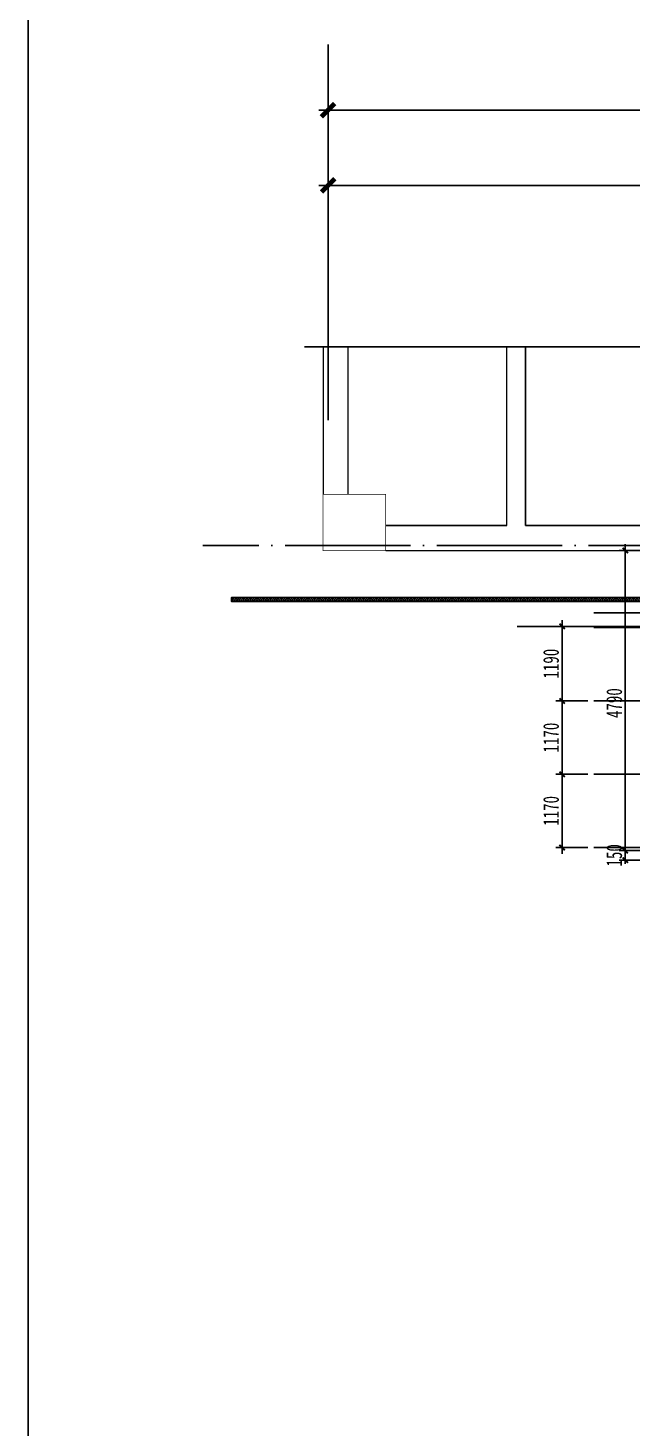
# Model space of a CAD drawing. Header units: millimetres. Extents: x 1519249 to 1604651, y -416196 to -347833.
# Drawn here: x 1519249 to 1528901, y -381747 to -359399 of the extents above; entities that cross this region are included whole.
import ezdxf

# ---------------------------------------------------------------- set-up
doc = ezdxf.new("R2010")
doc.units = ezdxf.units.MM
doc.header["$LTSCALE"] = 1000
doc.header["$MEASUREMENT"] = 0
doc.linetypes.add('DOTE', pattern=[2.42, 2, -0.2, 0.02, -0.2])
doc.layers.get('Defpoints').update_dxf_attribs({"color": 190})
for name, color, linetype in [('S-beam_con', 4, 'Continuous'), ('S-COLU', 50, 'Continuous'), ('S-details', 7, 'Continuous'), ('S-dim', 3, 'Continuous'), ('S-grid', 14, 'DOTE')]:
    doc.layers.add(name, color=color, linetype=linetype)
doc.styles.add('TSSD_Dimension', font='tssdeng.shx', dxfattribs={"width": 0.7, "bigfont": 'hztxt.shx'})
doc.styles.add('黑体', font='simhei.ttf', dxfattribs={"width": 0.7})
doc.dimstyles.new('HXWJ_1_150', dxfattribs={"dimtxt": 450, "dimasz": 150, "dimexe": 150, "dimexo": 375, "dimgap": 150, "dimtad": 1, "dimdec": 0, "dimdsep": 46, "dimtxsty": 'TSSD_Dimension', "dimblk": 'ARCHTICK', "dimcen": 0, "dimdle": 150, "dimclrt": 7, "dimaunit": 1, "dimadec": 4, "dimazin": 2, "dimtfac": 1, "dimtdec": 0, "dimtix": 1, "dimtmove": 2, "dimatfit": 3, "dimfxl": 0, "dimtolj": 1, "dimtzin": 0, "dimarcsym": 0})
doc.dimstyles.new('副本 BZ-60', dxfattribs={"dimscale": 100, "dimtxt": 2.5, "dimasz": 0.6, "dimexe": 1, "dimexo": 1, "dimgap": 0.5, "dimtad": 1, "dimdec": 0, "dimdsep": 46, "dimtxsty": '黑体', "dimblk": 'ARCHTICK', "dimcen": 3, "dimdle": 1, "dimclrd": 1, "dimclre": 1, "dimclrt": 2, "dimadec": 1, "dimazin": 0, "dimtfac": 1, "dimtdec": 0, "dimtix": 1, "dimtmove": 2, "dimatfit": 3, "dimldrblk": 'DOTSMALL', "dimfxl": 0, "dimtolj": 1, "dimtzin": 0, "dimarcsym": 0})

# ---------------------------------------------------------------- blocks, each defined once
blk = doc.blocks.new('_ArchTick')
at = {"color": 0, "linetype": 'ByBlock', "const_width": 0.5}
blk.add_lwpolyline([(-0.71, -0.71), (0.71, 0.71)], dxfattribs=at)
blk = doc.blocks.new('*D8')
at = {"layer": 'Defpoints', "color": 0, "transparency": 16777216}
for p in [(1524037, -360711), (1524037, -365661), (1563637, -365661)]:
    blk.add_point(p, dxfattribs=at)
at = {"layer": 'S-dim', "color": 0, "lineweight": -2, "transparency": 16777216}
for p, q in [((1524037, -365286), (1524037, -360561)), ((1563637, -365286), (1563637, -360561)), ((1563787, -360711), (1523887, -360711))]:
    blk.add_line(p, q, dxfattribs=at)
at = {"layer": 'S-dim', "color": 0, "lineweight": -2, "transparency": 16777216, "xscale": 150, "yscale": 150, "zscale": 150, "rotation": 180}
blk.add_blockref('_ArchTick', (1524037, -360711), dxfattribs=at)
at = {"layer": 'S-dim', "color": 0, "lineweight": -2, "transparency": 16777216, "xscale": 150, "yscale": 150, "zscale": 150}
blk.add_blockref('_ArchTick', (1563637, -360711), dxfattribs=at)
at = {"layer": 'S-dim', "color": 7, "transparency": 16777216, "insert": (1543837, -360336), "char_height": 450, "attachment_point": 5, "style": 'TSSD_Dimension'}
blk.add_mtext('\\A1;39600', dxfattribs=at)
blk = doc.blocks.new('*D11')
at = {"layer": 'Defpoints', "color": 0, "transparency": 16777216}
for p in [(1524037, -361911), (1524037, -365661), (1542037, -365661)]:
    blk.add_point(p, dxfattribs=at)
at = {"layer": 'S-dim', "color": 0, "lineweight": -2, "transparency": 16777216}
for p, q in [((1524037, -365286), (1524037, -361761)), ((1542037, -365286), (1542037, -361761)), ((1542187, -361911), (1523887, -361911))]:
    blk.add_line(p, q, dxfattribs=at)
at = {"layer": 'S-dim', "color": 0, "lineweight": -2, "transparency": 16777216, "xscale": 150, "yscale": 150, "zscale": 150, "rotation": 180}
blk.add_blockref('_ArchTick', (1524037, -361911), dxfattribs=at)
at = {"layer": 'S-dim', "color": 0, "lineweight": -2, "transparency": 16777216, "xscale": 150, "yscale": 150, "zscale": 150}
blk.add_blockref('_ArchTick', (1542037, -361911), dxfattribs=at)
at = {"layer": 'S-dim', "color": 7, "transparency": 16777216, "insert": (1533037, -361536), "char_height": 450, "attachment_point": 5, "style": 'TSSD_Dimension'}
blk.add_mtext('\\A1;18000', dxfattribs=at)
blk = doc.blocks.new('*D26')
at = {"color": 1, "lineweight": -2, "transparency": 16777216}
for p, q in [((1528179, -371311), (1527671, -371311)), ((1527771, -372581), (1527771, -371211)), ((1528179, -372481), (1527671, -372481))]:
    blk.add_line(p, q, dxfattribs=at)
at = {"layer": 'Defpoints', "color": 0, "transparency": 16777216}
for p in [(1527771, -371311), (1528279, -371311), (1528279, -372481)]:
    blk.add_point(p, dxfattribs=at)
at = {"color": 1, "lineweight": -2, "transparency": 16777216, "xscale": 60, "yscale": 60, "zscale": 60}
for p, rotation in [((1527771, -371311), 90), ((1527771, -372481), 270)]:
    blk.add_blockref('_ArchTick', p, dxfattribs=dict(at, rotation=rotation))
at = {"color": 2, "transparency": 16777216, "insert": (1527595, -371896), "char_height": 250, "attachment_point": 5, "rotation": 90, "style": '黑体'}
blk.add_mtext('\\A1;1170', dxfattribs=at)
blk = doc.blocks.new('_DotSmall')
at = {"color": 0, "linetype": 'ByBlock', "const_width": 0.5}
blk.add_lwpolyline([(-0.0625, 0, 1), (0.0625, 0, 1)], format="xyb", close=True, dxfattribs=at)
blk = doc.blocks.new('*D27')
at = {"color": 1, "lineweight": -2, "transparency": 16777216}
for p, q in [((1527771, -371411), (1527771, -370041)), ((1528179, -370141), (1527671, -370141)), ((1528179, -371311), (1527671, -371311))]:
    blk.add_line(p, q, dxfattribs=at)
at = {"layer": 'Defpoints', "color": 0, "transparency": 16777216}
for p in [(1527771, -370141), (1528279, -370141), (1528279, -371311)]:
    blk.add_point(p, dxfattribs=at)
at = {"color": 1, "lineweight": -2, "transparency": 16777216, "xscale": 60, "yscale": 60, "zscale": 60}
for p, rotation in [((1527771, -370141), 90), ((1527771, -371311), 270)]:
    blk.add_blockref('_ArchTick', p, dxfattribs=dict(at, rotation=rotation))
at = {"color": 2, "transparency": 16777216, "insert": (1527595, -370726), "char_height": 250, "attachment_point": 5, "rotation": 90, "style": '黑体'}
blk.add_mtext('\\A1;1170', dxfattribs=at)
blk = doc.blocks.new('*D28')
at = {"color": 1, "lineweight": -2, "transparency": 16777216}
for p, q in [((1528179, -368951), (1527671, -368951)), ((1527771, -370241), (1527771, -368851)), ((1528179, -370141), (1527671, -370141))]:
    blk.add_line(p, q, dxfattribs=at)
at = {"layer": 'Defpoints', "color": 0, "transparency": 16777216}
for p in [(1527771, -368951), (1528279, -368951), (1528279, -370141)]:
    blk.add_point(p, dxfattribs=at)
at = {"color": 1, "lineweight": -2, "transparency": 16777216, "xscale": 60, "yscale": 60, "zscale": 60}
for p, rotation in [((1527771, -368951), 90), ((1527771, -370141), 270)]:
    blk.add_blockref('_ArchTick', p, dxfattribs=dict(at, rotation=rotation))
at = {"color": 2, "transparency": 16777216, "insert": (1527595, -369546), "char_height": 250, "attachment_point": 5, "rotation": 90, "style": '黑体'}
blk.add_mtext('\\A1;1190', dxfattribs=at)
blk = doc.blocks.new('*D29')
at = {"color": 1, "lineweight": -2, "transparency": 16777216}
for p, q in [((1529161, -367741), (1528679, -367741)), ((1528779, -367641), (1528779, -372631)), ((1529161, -372531), (1528679, -372531))]:
    blk.add_line(p, q, dxfattribs=at)
at = {"layer": 'Defpoints', "color": 0, "transparency": 16777216}
for p in [(1529261, -367741), (1528779, -372531), (1529261, -372531)]:
    blk.add_point(p, dxfattribs=at)
at = {"color": 1, "lineweight": -2, "transparency": 16777216, "xscale": 60, "yscale": 60, "zscale": 60}
for p, rotation in [((1528779, -367741), 90), ((1528779, -372531), 270)]:
    blk.add_blockref('_ArchTick', p, dxfattribs=dict(at, rotation=rotation))
at = {"color": 2, "transparency": 16777216, "insert": (1528603, -370176), "char_height": 250, "attachment_point": 5, "rotation": 90, "style": '黑体'}
blk.add_mtext('\\A1;4790', dxfattribs=at)
blk = doc.blocks.new('*D30')
at = {"color": 1, "lineweight": -2, "transparency": 16777216}
for p, q in [((1528779, -372531), (1528779, -372471)), ((1529311, -372531), (1528679, -372531)), ((1529311, -372681), (1528679, -372681)), ((1528779, -372531), (1528779, -372681)), ((1528779, -372681), (1528779, -372741))]:
    blk.add_line(p, q, dxfattribs=at)
at = {"layer": 'Defpoints', "color": 0, "transparency": 16777216}
for p in [(1528779, -372681), (1529411, -372531), (1529411, -372681)]:
    blk.add_point(p, dxfattribs=at)
at = {"color": 1, "lineweight": -2, "transparency": 16777216, "xscale": 60, "yscale": 60, "zscale": 60}
for p, rotation in [((1528779, -372531), 270), ((1528779, -372681), 90)]:
    blk.add_blockref('_ArchTick', p, dxfattribs=dict(at, rotation=rotation))
at = {"color": 2, "transparency": 16777216, "insert": (1528603, -372606), "char_height": 250, "attachment_point": 5, "rotation": 90, "style": '黑体'}
blk.add_mtext('\\A1;150', dxfattribs=at)

msp = doc.modelspace()

# ---------------------------------------------------------------- hatches: boundary and pattern name
h = msp.add_hatch()
h.set_pattern_fill('ANSI37', color=254, scale=200, angle=90)
h.set_pattern_definition([(135, (1246530.03, -1854371.258), (-17.67766953, -17.67766953), []), (225, (1246530.03, -1854371.258), (17.67766953, -17.67766953), [])])
h.paths.add_polyline_path([(1563037.5, -368551.4), (1563037.5, -368491.4), (1522493.8, -368491.4), (1522493.8, -368551.4)])

# ---------------------------------------------------------------- linework, layer by layer
msp.add_line((1529310.7, -368951.4), (1527051.3, -368951.4))
at = {"color": 6}
for p, q in [((1528278.8, -368736.4), (1560036.8, -368736.4)), ((1528278.8, -368966.4), (1560036.8, -368966.4)), ((1528278.8, -370141.4), (1560036.8, -370141.4)), ((1528278.8, -371311.4), (1560036.8, -371311.4)), ((1528278.8, -372481.4), (1560036.8, -372481.4))]:
    msp.add_line(p, q, dxfattribs=at)
msp.add_lwpolyline([(1519249.4, -347832.5), (1604651, -347832.5), (1604651, -416195.9), (1519249.4, -416195.9)], close=True)
at = {"color": 3}
msp.add_lwpolyline([(1563037.5, -368551.4), (1563037.5, -368491.4), (1522493.8, -368491.4), (1522493.8, -368551.4)], close=True, dxfattribs=at)
at = {"layer": 'S-beam_con', "lineweight": 18}
for p, q in [((1523956.8, -364488.6), (1523956.8, -366841.4)), ((1524356.8, -366841.4), (1524356.8, -364488.6)), ((1526886.3, -367341.4), (1526886.3, -364488.6)), ((1524956.8, -367741.4), (1531086.8, -367741.4))]:
    msp.add_line(p, q, dxfattribs=at)
at = {"layer": 'S-beam_con'}
for p, q in [((1527186.3, -367341.4), (1527186.3, -364488.6)), ((1524956.8, -367341.4), (1526886.3, -367341.4)), ((1527186.3, -367341.4), (1531086.8, -367341.4))]:
    msp.add_line(p, q, dxfattribs=at)
at = {"layer": 'S-COLU', "lineweight": 35, "const_width": 10}
msp.add_lwpolyline([(1523956.8, -366841.4), (1523956.8, -367741.4), (1524956.8, -367741.4), (1524956.8, -366841.4)], close=True, dxfattribs=at)
at = {"layer": 'S-details'}
msp.add_lwpolyline([(1564833.8, -364488.6), (1544164.1, -364488.6), (1544000.5, -363834), (1543673.1, -365143.3), (1543509.5, -364488.6), (1523658.8, -364488.6)], dxfattribs=at)
at = {"layer": 'S-dim'}
msp.add_line((1524036.8, -365661.4), (1524036.8, -359661.4), dxfattribs=at)
at = {"layer": 'S-grid'}
msp.add_line((1566490.1, -367661.4), (1522036.8, -367661.4), dxfattribs=at)

# ---------------------------------------------------------------- dimensions: what is measured, and where the dimension line sits
dim = msp.add_linear_dim(base=(1528779.4, -372531.4), p1=(1529260.7, -367741.4), p2=(1529260.7, -372531.4), angle=90, dimstyle='副本 BZ-60')
dim.commit()
dim.dimension.update_dxf_attribs({"geometry": '*D29', "text_midpoint": (1528603, -370176.4), "dimtype": 128})
for p1, p2, distance, picture, middle in [((1528278.8, -370141.4), (1528278.8, -368951.4), 507.5, '*D28', (1527594.9, -369546.4)), ((1528278.8, -372481.4), (1528278.8, -371311.4), 507.5, '*D26', (1527594.9, -371896.4)), ((1529410.7, -372531.4), (1529410.7, -372681.4), -631.3, '*D30', (1528603, -372606.4))]:
    dim = msp.add_aligned_dim(p1=p1, p2=p2, distance=distance, dimstyle='副本 BZ-60')
    dim.commit()
    dim.dimension.update_dxf_attribs({"geometry": picture, "text_midpoint": middle})
dim = msp.add_linear_dim(base=(1527771.3, -370141.4), p1=(1528278.8, -371311.4), p2=(1528278.8, -370141.4), angle=270, dimstyle='副本 BZ-60')
dim.commit()
dim.dimension.update_dxf_attribs({"geometry": '*D27', "text_midpoint": (1527594.9, -370726.4)})
at = {"layer": 'S-dim'}
dim = msp.add_aligned_dim(p1=(1563636.8, -365661.4), p2=(1524036.8, -365661.4), distance=-4950, dimstyle='HXWJ_1_150', dxfattribs=at)
dim.commit()
dim.dimension.update_dxf_attribs({"geometry": '*D8', "text_midpoint": (1543836.8, -360336.4)})
at = {"layer": 'S-dim', "color": 3}
dim = msp.add_aligned_dim(p1=(1542036.8, -365661.4), p2=(1524036.8, -365661.4), distance=-3750, dimstyle='HXWJ_1_150', dxfattribs=at)
dim.commit()
dim.dimension.update_dxf_attribs({"geometry": '*D11', "text_midpoint": (1533036.8, -361536.4)})

doc.saveas('drawing.dxf')
